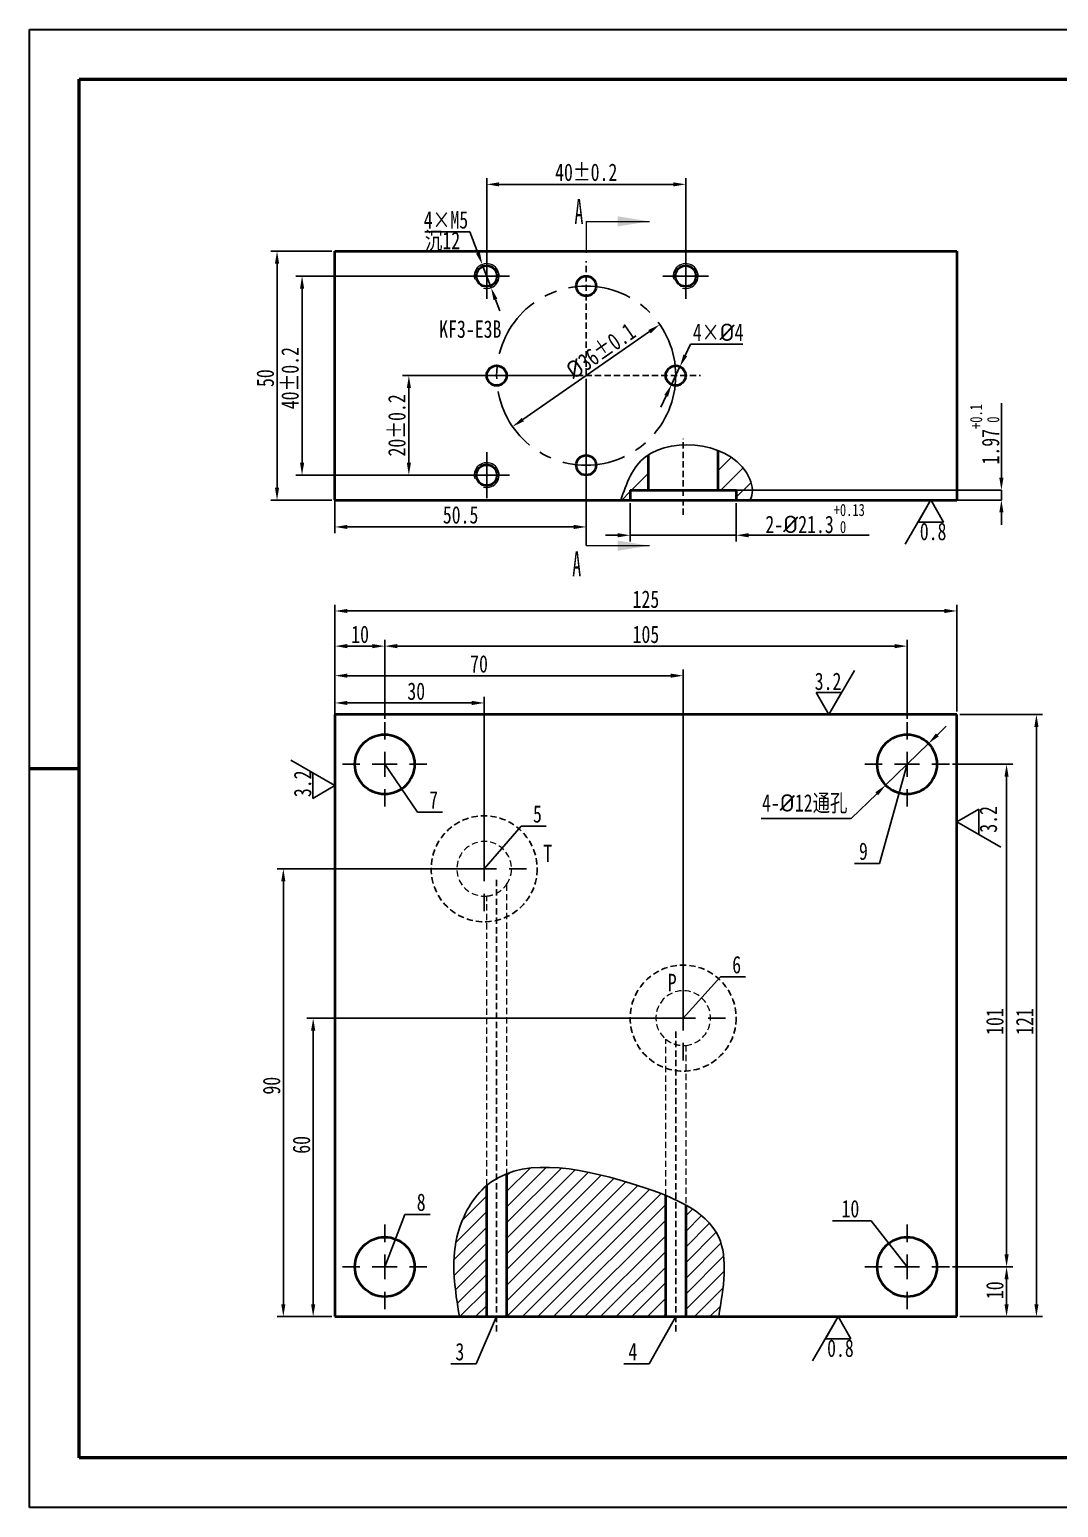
# Model space of a CAD drawing. Header units: millimetres. Extents: x 786 to 1206, y 249 to 546.
# Drawn here: x 785.8 to 992.7, y 248.9 to 545.9 of the extents above; entities that cross this region are included whole.
import ezdxf
from ezdxf import colors
from ezdxf.entities.mleader import LeaderData, LeaderLine
from ezdxf.math import Vec2, Vec3

# ---------------------------------------------------------------- set-up
doc = ezdxf.new("R2010")
doc.units = ezdxf.units.MM
doc.linetypes.add('CENTERX2', pattern=[20.32, 12.7, -2.54, 2.54, -2.54])
doc.linetypes.add('HIDDEN', pattern=[1.905, 1.27, -0.635])
doc.layers.add('10', color=7, linetype='Continuous')
for name, color, linetype, lineweight in [('总内框线', 7, 'Continuous', 50), ('总外框线', 7, 'Continuous', 30), ('细实线', 7, 'Continuous', 25)]:
    doc.layers.add(name, color=color, linetype=linetype, lineweight=lineweight)
doc.styles.add('SLDTEXTSTYLE4', font='TXT', dxfattribs={"width": 0.7})
doc.styles.get("Standard").update_dxf_attribs({"font": '', "height": 3.5})
doc.styles.get('Standard').set_extended_font_data('HYSWLongFangSong')
doc.dimstyles.new('ISO-25', dxfattribs={"dimtxt": 2.5, "dimasz": 2.5, "dimexe": 1.25, "dimexo": 0.625, "dimtad": 1, "dimtxsty": 'Standard', "dimcen": 2.5, "dimadec": 0, "dimazin": 0, "dimtfac": 1, "dimtmove": 0, "dimatfit": 3, "dimfxl": 1, "dimarcsym": 0})

# ---------------------------------------------------------------- blocks, each defined once
blk = doc.blocks.new('*D30')
at = {"color": 0, "lineweight": -2, "transparency": 16777216}
for p, q in [((877.74, 496.99), (877.74, 516.05)), ((880.24, 514.8), (915.24, 514.8)), ((917.74, 496.99), (917.74, 516.05))]:
    blk.add_line(p, q, dxfattribs=at)
at = {"color": 0, "transparency": 16777216}
for points in [[(880.24, 515.21), (880.24, 514.38), (877.74, 514.8)], [(915.24, 515.21), (915.24, 514.38), (917.74, 514.8)]]:
    blk.add_solid(points, dxfattribs=at)
at = {"layer": 'Defpoints', "color": 0, "transparency": 16777216}
for p in [(917.74, 514.8), (877.74, 496.36), (917.74, 496.36)]:
    blk.add_point(p, dxfattribs=at)
at = {"color": 0, "transparency": 16777216, "insert": (897.74, 518.99), "char_height": 3.5, "width": 3.0888, "attachment_point": 2}
blk.add_mtext('40%%P0.2', dxfattribs=at)
blk = doc.blocks.new('*D31')
at = {"color": 0, "lineweight": -2, "transparency": 16777216}
for p, q in [((877.11, 496.36), (839.37, 496.36)), ((840.62, 493.86), (840.62, 458.86)), ((877.11, 456.36), (839.37, 456.36))]:
    blk.add_line(p, q, dxfattribs=at)
at = {"color": 0, "transparency": 16777216}
for points in [[(840.21, 493.86), (841.04, 493.86), (840.62, 496.36)], [(840.21, 458.86), (841.04, 458.86), (840.62, 456.36)]]:
    blk.add_solid(points, dxfattribs=at)
at = {"layer": 'Defpoints', "color": 0, "transparency": 16777216}
for p in [(877.74, 496.36), (840.62, 456.36), (877.74, 456.36)]:
    blk.add_point(p, dxfattribs=at)
at = {"color": 0, "transparency": 16777216, "insert": (836.44, 475.85), "char_height": 3.5, "attachment_point": 2, "rotation": 90}
blk.add_mtext('40%%P0.2', dxfattribs=at)
blk = doc.blocks.new('*D32')
at = {"color": 0, "lineweight": -2, "transparency": 16777216}
for p, q in [((846.61, 501.36), (834.34, 501.36)), ((835.59, 453.86), (835.59, 498.86)), ((846.61, 451.36), (834.34, 451.36))]:
    blk.add_line(p, q, dxfattribs=at)
at = {"color": 0, "transparency": 16777216}
for points in [[(835.17, 498.86), (836.01, 498.86), (835.59, 501.36)], [(835.17, 453.86), (836.01, 453.86), (835.59, 451.36)]]:
    blk.add_solid(points, dxfattribs=at)
at = {"layer": 'Defpoints', "color": 0, "transparency": 16777216}
for p in [(835.59, 501.36), (847.24, 501.36), (847.24, 451.36)]:
    blk.add_point(p, dxfattribs=at)
at = {"color": 0, "transparency": 16777216, "insert": (831.46, 475.85), "char_height": 3.5, "attachment_point": 2, "rotation": 90}
blk.add_mtext('50', dxfattribs=at)
blk = doc.blocks.new('SW_CENTERMARKSYMBOL_0')
at = {"layer": '10', "color": 0}
for p, q in [((0, 2.5), (0, 4.6)), ((-2.5, 0), (-4.6, 0)), ((0, 0), (-2.5, 0)), ((0, 0), (0, 2.5)), ((0, 0), (0, -2.5)), ((0, 0), (2.5, 0)), ((2.5, 0), (4.6, 0)), ((0, -2.5), (0, -4.6))]:
    blk.add_line(p, q, dxfattribs=at)
blk = doc.blocks.new('SW_CENTERMARKSYMBOL_1')
at = {"layer": '10', "color": 0}
for p, q in [((0, 2.5), (0, 4.6)), ((-2.5, 0), (-4.6, 0)), ((0, 0), (-2.5, 0)), ((0, 0), (0, 2.5)), ((0, 0), (0, -2.5)), ((0, 0), (2.5, 0)), ((2.5, 0), (4.6, 0)), ((0, -2.5), (0, -4.6))]:
    blk.add_line(p, q, dxfattribs=at)
blk = doc.blocks.new('SW_CENTERMARKSYMBOL_2')
at = {"layer": '10', "color": 0}
for p, q in [((0, 2.5), (0, 4.6)), ((-2.5, 0), (-4.6, 0)), ((0, 0), (-2.5, 0)), ((0, 0), (0, 2.5)), ((0, 0), (0, -2.5)), ((0, 0), (2.5, 0)), ((2.5, 0), (4.6, 0)), ((0, -2.5), (0, -4.6))]:
    blk.add_line(p, q, dxfattribs=at)
blk = doc.blocks.new('SW_CENTERMARKSYMBOL_3')
at = {"layer": '10', "color": 0}
for p, q in [((0, 2.5), (0, 4.6)), ((-2.5, 0), (-4.6, 0)), ((0, 0), (-2.5, 0)), ((0, 0), (0, 2.5)), ((0, 0), (0, -2.5)), ((0, 0), (2.5, 0)), ((2.5, 0), (4.6, 0)), ((0, -2.5), (0, -4.6))]:
    blk.add_line(p, q, dxfattribs=at)
blk = doc.blocks.new('*D33')
at = {"color": 0, "lineweight": -2, "transparency": 16777216}
for p, q in [((847.24, 408.88), (847.24, 430.31)), ((969.74, 429.06), (849.74, 429.06)), ((972.24, 408.88), (972.24, 430.31))]:
    blk.add_line(p, q, dxfattribs=at)
at = {"color": 0, "transparency": 16777216}
for points in [[(849.74, 429.48), (849.74, 428.65), (847.24, 429.06)], [(969.74, 429.48), (969.74, 428.65), (972.24, 429.06)]]:
    blk.add_solid(points, dxfattribs=at)
at = {"layer": 'Defpoints', "color": 0, "transparency": 16777216}
for p in [(847.24, 429.06), (847.24, 408.25), (972.24, 408.25)]:
    blk.add_point(p, dxfattribs=at)
at = {"color": 0, "transparency": 16777216, "insert": (909.74, 433.19), "char_height": 3.5, "attachment_point": 2}
blk.add_mtext('125', dxfattribs=at)
blk = doc.blocks.new('*D34')
at = {"color": 0, "lineweight": -2, "transparency": 16777216}
for p, q in [((972.86, 408.25), (989.49, 408.25)), ((988.24, 289.75), (988.24, 405.75)), ((972.86, 287.25), (989.49, 287.25))]:
    blk.add_line(p, q, dxfattribs=at)
at = {"color": 0, "transparency": 16777216}
for points in [[(987.82, 405.75), (988.65, 405.75), (988.24, 408.25)], [(987.82, 289.75), (988.65, 289.75), (988.24, 287.25)]]:
    blk.add_solid(points, dxfattribs=at)
at = {"layer": 'Defpoints', "color": 0, "transparency": 16777216}
for p in [(972.24, 408.25), (988.24, 408.25), (972.24, 287.25)]:
    blk.add_point(p, dxfattribs=at)
at = {"color": 0, "transparency": 16777216, "insert": (984.11, 346.55), "char_height": 3.5, "attachment_point": 2, "rotation": 90}
blk.add_mtext('121', dxfattribs=at)
blk = doc.blocks.new('*D35')
at = {"color": 0, "lineweight": -2, "transparency": 16777216}
for p, q in [((971.36, 398.25), (983.49, 398.25)), ((982.24, 395.75), (982.24, 299.75)), ((971.36, 297.25), (983.49, 297.25))]:
    blk.add_line(p, q, dxfattribs=at)
at = {"color": 0, "transparency": 16777216}
for points in [[(981.82, 395.75), (982.65, 395.75), (982.24, 398.25)], [(981.82, 299.75), (982.65, 299.75), (982.24, 297.25)]]:
    blk.add_solid(points, dxfattribs=at)
at = {"layer": 'Defpoints', "color": 0, "transparency": 16777216}
for p in [(970.74, 398.25), (970.74, 297.25), (982.24, 297.25)]:
    blk.add_point(p, dxfattribs=at)
at = {"color": 0, "transparency": 16777216, "insert": (978.11, 346.55), "char_height": 3.5, "attachment_point": 2, "rotation": 90}
blk.add_mtext('101', dxfattribs=at)
blk = doc.blocks.new('*D36')
at = {"color": 0, "lineweight": -2, "transparency": 16777216}
for p, q in [((857.24, 407.38), (857.24, 423.25)), ((859.74, 422), (959.74, 422)), ((962.24, 407.38), (962.24, 423.25))]:
    blk.add_line(p, q, dxfattribs=at)
at = {"color": 0, "transparency": 16777216}
for points in [[(859.74, 422.42), (859.74, 421.58), (857.24, 422)], [(959.74, 422.42), (959.74, 421.58), (962.24, 422)]]:
    blk.add_solid(points, dxfattribs=at)
at = {"layer": 'Defpoints', "color": 0, "transparency": 16777216}
for p in [(962.24, 422), (857.24, 406.75), (962.24, 406.75)]:
    blk.add_point(p, dxfattribs=at)
at = {"color": 0, "transparency": 16777216, "insert": (909.74, 426.13), "char_height": 3.5, "attachment_point": 2}
blk.add_mtext('105', dxfattribs=at)
blk = doc.blocks.new('*D37')
at = {"color": 0, "lineweight": -2, "transparency": 16777216}
for p, q in [((847.24, 408.88), (847.24, 423.25)), ((854.74, 422), (849.74, 422)), ((857.24, 407.38), (857.24, 423.25))]:
    blk.add_line(p, q, dxfattribs=at)
at = {"color": 0, "transparency": 16777216}
for points in [[(849.74, 422.42), (849.74, 421.58), (847.24, 422)], [(854.74, 422.42), (854.74, 421.58), (857.24, 422)]]:
    blk.add_solid(points, dxfattribs=at)
at = {"layer": 'Defpoints', "color": 0, "transparency": 16777216}
for p in [(847.24, 422), (847.24, 408.25), (857.24, 406.75)]:
    blk.add_point(p, dxfattribs=at)
at = {"color": 0, "transparency": 16777216, "insert": (852.29, 426.13), "char_height": 3.5, "attachment_point": 2}
blk.add_mtext('10', dxfattribs=at)
blk = doc.blocks.new('*D38')
at = {"color": 0, "lineweight": -2, "transparency": 16777216}
for p, q in [((971.36, 297.25), (983.49, 297.25)), ((982.24, 294.75), (982.24, 289.75)), ((972.86, 287.25), (983.49, 287.25))]:
    blk.add_line(p, q, dxfattribs=at)
at = {"color": 0, "transparency": 16777216}
for points in [[(981.82, 294.75), (982.65, 294.75), (982.24, 297.25)], [(981.82, 289.75), (982.65, 289.75), (982.24, 287.25)]]:
    blk.add_solid(points, dxfattribs=at)
at = {"layer": 'Defpoints', "color": 0, "transparency": 16777216}
for p in [(970.74, 297.25), (972.24, 287.25), (982.24, 287.25)]:
    blk.add_point(p, dxfattribs=at)
at = {"color": 0, "transparency": 16777216, "insert": (978.11, 292.56), "char_height": 3.5, "attachment_point": 2, "rotation": 90}
blk.add_mtext('10', dxfattribs=at)
blk = doc.blocks.new('*D39')
at = {"color": 0, "lineweight": -2, "transparency": 16777216}
for p, q in [((876.61, 377.25), (835.61, 377.25)), ((836.86, 374.75), (836.86, 289.75)), ((846.61, 287.25), (835.61, 287.25))]:
    blk.add_line(p, q, dxfattribs=at)
at = {"color": 0, "transparency": 16777216}
for points in [[(836.44, 374.75), (837.27, 374.75), (836.86, 377.25)], [(836.44, 289.75), (837.27, 289.75), (836.86, 287.25)]]:
    blk.add_solid(points, dxfattribs=at)
at = {"layer": 'Defpoints', "color": 0, "transparency": 16777216}
for p in [(877.24, 377.25), (836.86, 287.25), (847.24, 287.25)]:
    blk.add_point(p, dxfattribs=at)
at = {"color": 0, "transparency": 16777216, "insert": (832.73, 333.66), "char_height": 3.5, "attachment_point": 2, "rotation": 90}
blk.add_mtext('90', dxfattribs=at)
blk = doc.blocks.new('*D40')
at = {"color": 0, "lineweight": -2, "transparency": 16777216}
for p, q in [((916.61, 347.25), (841.61, 347.25)), ((842.86, 344.75), (842.86, 289.75)), ((846.61, 287.25), (841.61, 287.25))]:
    blk.add_line(p, q, dxfattribs=at)
at = {"color": 0, "transparency": 16777216}
for points in [[(842.44, 344.75), (843.27, 344.75), (842.86, 347.25)], [(842.44, 289.75), (843.27, 289.75), (842.86, 287.25)]]:
    blk.add_solid(points, dxfattribs=at)
at = {"layer": 'Defpoints', "color": 0, "transparency": 16777216}
for p in [(917.24, 347.25), (842.86, 287.25), (847.24, 287.25)]:
    blk.add_point(p, dxfattribs=at)
at = {"color": 0, "transparency": 16777216, "insert": (838.73, 321.77), "char_height": 3.5, "attachment_point": 2, "rotation": 90}
blk.add_mtext('60', dxfattribs=at)
blk = doc.blocks.new('*D41')
at = {"color": 0, "lineweight": -2, "transparency": 16777216}
for p, q in [((847.24, 287.88), (847.24, 411.83)), ((874.74, 410.58), (849.74, 410.58)), ((877.24, 377.88), (877.24, 411.83))]:
    blk.add_line(p, q, dxfattribs=at)
at = {"color": 0, "transparency": 16777216}
for points in [[(849.74, 411), (849.74, 410.16), (847.24, 410.58)], [(874.74, 411), (874.74, 410.16), (877.24, 410.58)]]:
    blk.add_solid(points, dxfattribs=at)
at = {"layer": 'Defpoints', "color": 0, "transparency": 16777216}
for p in [(847.24, 410.58), (877.24, 377.25), (847.24, 287.25)]:
    blk.add_point(p, dxfattribs=at)
at = {"color": 0, "transparency": 16777216, "insert": (863.57, 414.7), "char_height": 3.5, "attachment_point": 2}
blk.add_mtext('30', dxfattribs=at)
blk = doc.blocks.new('*D42')
at = {"color": 0, "lineweight": -2, "transparency": 16777216}
for p, q in [((847.24, 287.88), (847.24, 417.31)), ((914.74, 416.06), (849.74, 416.06)), ((917.24, 347.88), (917.24, 417.31))]:
    blk.add_line(p, q, dxfattribs=at)
at = {"color": 0, "transparency": 16777216}
for points in [[(849.74, 416.48), (849.74, 415.65), (847.24, 416.06)], [(914.74, 416.48), (914.74, 415.65), (917.24, 416.06)]]:
    blk.add_solid(points, dxfattribs=at)
at = {"layer": 'Defpoints', "color": 0, "transparency": 16777216}
for p in [(847.24, 416.06), (917.24, 347.25), (847.24, 287.25)]:
    blk.add_point(p, dxfattribs=at)
at = {"color": 0, "transparency": 16777216, "insert": (876.2, 420.19), "char_height": 3.5, "attachment_point": 2}
blk.add_mtext('70', dxfattribs=at)
blk = doc.blocks.new('SW_CENTERMARKSYMBOL_4')
at = {"layer": '10', "color": 0}
for p, q in [((0, 5), (0, 8.5)), ((-5, 0), (-8.5, 0)), ((0, 0), (-2.5, 0)), ((0, 0), (0, 2.5)), ((0, 0), (0, -2.5)), ((0, 0), (2.5, 0)), ((5, 0), (8.5, 0)), ((0, -5), (0, -8.5))]:
    blk.add_line(p, q, dxfattribs=at)
blk = doc.blocks.new('SW_CENTERMARKSYMBOL_5')
at = {"layer": '10', "color": 0}
for p, q in [((0, 5), (0, 8.5)), ((-5, 0), (-8.5, 0)), ((0, 0), (-2.5, 0)), ((0, 0), (0, 2.5)), ((0, 0), (0, -2.5)), ((0, 0), (2.5, 0)), ((5, 0), (8.5, 0)), ((0, -5), (0, -8.5))]:
    blk.add_line(p, q, dxfattribs=at)
blk = doc.blocks.new('SW_CENTERMARKSYMBOL_6')
at = {"layer": '10', "color": 0}
for p, q in [((0, 5), (0, 8.5)), ((-5, 0), (-8.5, 0)), ((0, 0), (-2.5, 0)), ((0, 0), (0, 2.5)), ((0, 0), (0, -2.5)), ((0, 0), (2.5, 0)), ((5, 0), (8.5, 0)), ((0, -5), (0, -8.5))]:
    blk.add_line(p, q, dxfattribs=at)
blk = doc.blocks.new('SW_CENTERMARKSYMBOL_7')
at = {"layer": '10', "color": 0}
for p, q in [((0, 5), (0, 8.5)), ((-5, 0), (-8.5, 0)), ((0, 0), (-2.5, 0)), ((0, 0), (0, 2.5)), ((0, 0), (0, -2.5)), ((0, 0), (2.5, 0)), ((5, 0), (8.5, 0)), ((0, -5), (0, -8.5))]:
    blk.add_line(p, q, dxfattribs=at)
blk = doc.blocks.new('*D46')
at = {"color": 0, "lineweight": -2, "transparency": 16777216}
for p, q in [((968.33, 404.18), (970.12, 405.92)), ((966.54, 402.43), (957.93, 394.07)), ((951.03, 387.36), (956.14, 392.33)), ((932.92, 387.36), (951.03, 387.36))]:
    blk.add_line(p, q, dxfattribs=at)
at = {"color": 0, "transparency": 16777216}
for points in [[(968.04, 404.47), (968.62, 403.88), (966.54, 402.43)], [(955.85, 392.63), (956.43, 392.03), (957.93, 394.07)]]:
    blk.add_solid(points, dxfattribs=at)
at = {"layer": 'Defpoints', "color": 0, "transparency": 16777216}
for p in [(966.54, 402.43), (957.93, 394.07)]:
    blk.add_point(p, dxfattribs=at)
at = {"color": 0, "transparency": 16777216, "insert": (941.66, 390.3), "char_height": 3.5, "width": 18.4741, "attachment_point": 5}
blk.add_mtext('4-{\\fISOCPEUR|b0|i0|c0|p34;%%C}12通孔', dxfattribs=at)
blk = doc.blocks.new('*D47')
at = {"color": 0, "lineweight": -2, "transparency": 16777216}
blk.add_line((885, 467.53), (910.47, 485.2), dxfattribs=at)
at = {"color": 0, "transparency": 16777216}
for points in [[(910.23, 485.54), (910.71, 484.85), (912.53, 486.62)], [(884.76, 467.87), (885.24, 467.19), (882.94, 466.11)]]:
    blk.add_solid(points, dxfattribs=at)
at = {"layer": 'Defpoints', "color": 0, "transparency": 16777216}
for p in [(912.53, 486.62), (882.94, 466.11)]:
    blk.add_point(p, dxfattribs=at)
at = {"color": 0, "transparency": 16777216, "insert": (900.64, 481.31), "char_height": 3.5, "attachment_point": 5, "rotation": 34.742}
blk.add_mtext('{\\fISOCPEUR|b0|i0|c0|p34;%%C}36%%P0.1', dxfattribs=at)
blk = doc.blocks.new('*D48')
at = {"color": 0, "lineweight": -2, "transparency": 16777216}
for p, q in [((917.66, 480.43), (918.72, 482.69)), ((918.72, 482.69), (929.19, 482.69)), ((914.88, 474.56), (916.59, 478.17)), ((913.81, 472.29), (912.75, 470.03))]:
    blk.add_line(p, q, dxfattribs=at)
at = {"color": 0, "transparency": 16777216}
for points in [[(917.28, 480.61), (918.03, 480.25), (916.59, 478.17)], [(913.44, 472.47), (914.19, 472.12), (914.88, 474.56)]]:
    blk.add_solid(points, dxfattribs=at)
at = {"layer": 'Defpoints', "color": 0, "transparency": 16777216}
for p in [(916.59, 478.17), (914.88, 474.56)]:
    blk.add_point(p, dxfattribs=at)
at = {"color": 0, "transparency": 16777216, "insert": (924.27, 485.07), "char_height": 3.5, "attachment_point": 5}
blk.add_mtext('4×{\\fISOCPEUR|b0|i0|c0|p34;%%C}4', dxfattribs=at)
blk = doc.blocks.new('*D49')
at = {"color": 0, "lineweight": -2, "transparency": 16777216}
for p, q in [((874.38, 505.27), (865.33, 505.27)), ((875.97, 501.04), (874.38, 505.27)), ((878.62, 494.02), (876.85, 498.7)), ((879.5, 491.69), (880.38, 489.35))]:
    blk.add_line(p, q, dxfattribs=at)
at = {"color": 0, "transparency": 16777216}
for points in [[(876.36, 501.19), (875.58, 500.89), (876.85, 498.7)], [(879.89, 491.83), (879.11, 491.54), (878.62, 494.02)]]:
    blk.add_solid(points, dxfattribs=at)
at = {"layer": 'Defpoints', "color": 0, "transparency": 16777216}
for p in [(876.85, 498.7), (878.62, 494.02)]:
    blk.add_point(p, dxfattribs=at)
at = {"color": 0, "transparency": 16777216, "insert": (869.54, 507.64), "char_height": 3.5, "attachment_point": 5}
blk.add_mtext('4×M5', dxfattribs=at)
blk = doc.blocks.new('*D50')
at = {"color": 0, "lineweight": -2, "transparency": 16777216}
for p, q in [((897.11, 476.36), (860.84, 476.36)), ((862.09, 473.86), (862.09, 458.86)), ((877.11, 456.36), (860.84, 456.36))]:
    blk.add_line(p, q, dxfattribs=at)
at = {"color": 0, "transparency": 16777216}
for points in [[(861.68, 473.86), (862.51, 473.86), (862.09, 476.36)], [(861.68, 458.86), (862.51, 458.86), (862.09, 456.36)]]:
    blk.add_solid(points, dxfattribs=at)
at = {"layer": 'Defpoints', "color": 0, "transparency": 16777216}
for p in [(897.74, 476.36), (862.09, 456.36), (877.74, 456.36)]:
    blk.add_point(p, dxfattribs=at)
at = {"color": 0, "transparency": 16777216, "insert": (859.69, 466.36), "char_height": 3.5, "attachment_point": 5, "rotation": 90}
blk.add_mtext('20%%P0.2', dxfattribs=at)
blk = doc.blocks.new('*D51')
at = {"color": 0, "lineweight": -2, "transparency": 16777216}
for p, q in [((847.24, 475.74), (847.24, 444.7)), ((897.74, 475.74), (897.74, 444.7)), ((895.24, 445.95), (849.74, 445.95))]:
    blk.add_line(p, q, dxfattribs=at)
at = {"color": 0, "transparency": 16777216}
for points in [[(849.74, 446.37), (849.74, 445.53), (847.24, 445.95)], [(895.24, 446.37), (895.24, 445.53), (897.74, 445.95)]]:
    blk.add_solid(points, dxfattribs=at)
at = {"layer": 'Defpoints', "color": 0, "transparency": 16777216}
for p in [(847.24, 476.36), (897.74, 476.36), (847.24, 445.95)]:
    blk.add_point(p, dxfattribs=at)
at = {"color": 0, "transparency": 16777216, "insert": (872.49, 448.36), "char_height": 3.5, "attachment_point": 5}
blk.add_mtext('50.5', dxfattribs=at)
blk = doc.blocks.new('粗糙度')
at = {"layer": '细实线'}
for p, q in [((0, 0), (5.12, 8.87)), ((2.56, 4.43), (-2.56, 4.43)), ((-2.56, 4.43), (0, 0)), ((2.56, 4.43), (0, 0))]:
    blk.add_line(p, q, dxfattribs=at)
blk = doc.blocks.new('_None')
blk = doc.blocks.new('*D55')
at = {"color": 0, "lineweight": -2, "transparency": 16777216}
for p, q in [((981.2, 455.83), (981.2, 470.81)), ((927.89, 453.33), (981.2, 453.33)), ((981.2, 451.36), (981.2, 453.33)), ((927.89, 451.36), (981.2, 451.36)), ((981.2, 448.86), (981.2, 446.36))]:
    blk.add_line(p, q, dxfattribs=at)
at = {"color": 0, "transparency": 16777216}
for points in [[(980.78, 455.83), (981.61, 455.83), (981.2, 453.33)], [(980.78, 448.86), (981.61, 448.86), (981.2, 451.36)]]:
    blk.add_solid(points, dxfattribs=at)
at = {"layer": 'Defpoints', "color": 0, "transparency": 16777216}
for p in [(927.89, 453.33), (981.2, 453.33), (927.89, 451.36)]:
    blk.add_point(p, dxfattribs=at)
at = {"color": 0, "transparency": 16777216, "insert": (977.85, 464.57), "char_height": 3.5, "attachment_point": 5, "rotation": 90}
blk.add_mtext('1.97{\\H0.7x;\\S+0.1^  0;}', dxfattribs=at)
blk = doc.blocks.new('*D56')
at = {"color": 0, "lineweight": -2, "transparency": 16777216}
for p, q in [((906.59, 450.74), (906.59, 443.03)), ((927.89, 450.74), (927.89, 443.03)), ((904.09, 444.28), (901.59, 444.28)), ((906.59, 444.28), (927.89, 444.28)), ((930.39, 444.28), (954.62, 444.28))]:
    blk.add_line(p, q, dxfattribs=at)
at = {"color": 0, "transparency": 16777216}
for points in [[(904.09, 444.7), (904.09, 443.87), (906.59, 444.28)], [(930.39, 444.7), (930.39, 443.87), (927.89, 444.28)]]:
    blk.add_solid(points, dxfattribs=at)
at = {"layer": 'Defpoints', "color": 0, "transparency": 16777216}
for p in [(906.59, 451.36), (927.89, 451.36), (927.89, 444.28)]:
    blk.add_point(p, dxfattribs=at)
at = {"color": 0, "transparency": 16777216, "insert": (943.75, 447.63), "char_height": 3.5, "attachment_point": 5}
blk.add_mtext('2-{\\fISOCPEUR|b0|i0|c0|p34;%%C}21.3{\\H0.7x;\\S+0.13^  0;}', dxfattribs=at)

msp = doc.modelspace()

# ---------------------------------------------------------------- hatches: boundary and pattern name
h = msp.add_hatch()
h.set_pattern_fill('ANSI31', color=256)
edge = h.paths.add_edge_path()
edge.add_spline(control_points=[(910.236, 460.471), (910.029, 460.337), (907.093, 458.254), (905.841, 454.688), (904.674, 451.364)], knot_values=[0, 0, 0, 0, 0.7278291, 10.7305095, 10.7305095, 10.7305095, 10.7305095], degree=3, periodic=0)
edge.add_line((904.674, 451.364), (906.586, 451.364))
edge.add_line((906.586, 451.364), (906.586, 453.334))
edge.add_line((906.586, 453.334), (910.236, 453.334))
edge.add_line((910.236, 453.334), (910.236, 460.471))
edge = h.paths.add_edge_path()
edge.add_spline(control_points=[(930.625, 451.364), (931.428, 452.504), (930.792, 457.276), (927.113, 460.202), (924.236, 461.315)], knot_values=[23.4751287, 23.4751287, 23.4751287, 23.4751287, 27.6944805, 35.6774963, 35.6774963, 35.6774963, 35.6774963], degree=3, periodic=0)
edge.add_line((924.236, 461.315), (924.236, 453.334))
edge.add_line((924.236, 453.334), (927.886, 453.334))
edge.add_line((927.886, 453.334), (927.886, 451.364))
edge.add_line((927.886, 451.364), (930.625, 451.364))
h = msp.add_hatch()
h.set_pattern_fill('ANSI31', color=256, scale=0.7)
h.set_pattern_definition([(45, (0, -6.75), (-1.571545, 1.571545), [])])
edge = h.paths.add_edge_path()
edge.add_spline(control_points=[(913.736, 311.61), (911.486, 312.534), (900.341, 316.213), (888.565, 318.656), (881.736, 315.977)], knot_values=[33.0584768, 33.0584768, 33.0584768, 33.0584768, 39.6433326, 63.3002971, 63.3002971, 63.3002971, 63.3002971], degree=3, periodic=0)
edge.add_line((881.736, 315.977), (881.736, 287.251))
edge.add_line((881.736, 287.251), (913.736, 287.251))
edge.add_line((913.736, 287.251), (913.736, 311.61))
edge = h.paths.add_edge_path()
edge.add_spline(control_points=[(924.371, 287.251), (925.338, 293.089), (926.918, 302.623), (920.757, 308.004), (917.736, 309.701)], knot_values=[67.4427736, 67.4427736, 67.4427736, 67.4427736, 83.3995596, 93.5016628, 93.5016628, 93.5016628, 93.5016628], degree=3, periodic=0)
edge.add_line((917.736, 309.701), (917.736, 287.251))
edge.add_line((917.736, 287.251), (924.371, 287.251))
edge = h.paths.add_edge_path()
edge.add_spline(control_points=[(877.736, 313.614), (877.566, 313.472), (874.709, 310.944), (869.908, 301.732), (871.382, 292.594), (872.245, 287.251)], knot_values=[0, 0, 0, 0, 0.7034005, 12.0553847, 28.0381128, 28.0381128, 28.0381128, 28.0381128], degree=3, periodic=0)
edge.add_line((872.245, 287.251), (877.736, 287.251))
edge.add_line((877.736, 287.251), (877.736, 313.614))

# ---------------------------------------------------------------- linework, layer by layer
at = {"color": 7, "lineweight": 0}
for p, q in [((897.736, 507.364), (897.736, 501.014)), ((897.736, 445.364), (897.736, 451.714))]:
    msp.add_line(p, q, dxfattribs=at)
at = {"color": 7, "linetype": 'Continuous', "lineweight": 0}
for p, q in [((897.736, 507.364), (910.436, 507.364)), ((897.736, 442.189), (910.436, 442.189))]:
    msp.add_line(p, q, dxfattribs=at)
at = {"color": 7, "linetype": 'Continuous', "lineweight": 40}
for p, q in [((847.236, 501.364), (972.236, 501.364)), ((847.236, 451.364), (847.236, 501.364)), ((972.236, 501.364), (972.236, 451.364)), ((847.236, 451.364), (972.236, 451.364)), ((847.236, 408.251), (847.236, 287.251)), ((873.143, 408.251), (847.236, 408.251)), ((939.951, 408.251), (873.143, 408.251)), ((972.236, 408.251), (939.951, 408.251)), ((972.236, 287.251), (972.236, 408.251)), ((881.736, 315.977), (881.736, 287.251)), ((877.736, 287.251), (877.736, 313.614)), ((913.736, 287.251), (913.736, 311.61)), ((917.736, 309.701), (917.736, 287.251)), ((847.236, 287.251), (872.245, 287.251)), ((872.245, 287.251), (877.736, 287.251)), ((877.736, 287.251), (881.736, 287.251)), ((881.736, 287.251), (913.736, 287.251)), ((913.736, 287.251), (917.736, 287.251)), ((917.736, 287.251), (944.318, 287.251)), ((944.318, 287.251), (972.236, 287.251))]:
    msp.add_line(p, q, dxfattribs=at)
at = {"linetype": 'HIDDEN'}
for p, q in [((897.736, 453.364), (897.736, 499.364)), ((874.736, 476.364), (920.736, 476.364)), ((917.236, 448.364), (917.236, 463.626)), ((879.736, 284.251), (879.736, 375.352)), ((915.736, 284.251), (915.736, 344.959))]:
    msp.add_line(p, q, dxfattribs=at)
at = {"color": 7, "linetype": 'Continuous', "lineweight": 15}
for p, q in [((879.39, 478.334), (880.081, 478.334)), ((915.39, 478.334), (916.081, 478.334))]:
    msp.add_line(p, q, dxfattribs=at)
at = {"lineweight": 40}
for p, q in [((910.236, 453.334), (910.236, 460.471)), ((924.236, 453.334), (924.236, 461.315)), ((906.586, 453.334), (927.886, 453.334)), ((906.586, 453.334), (906.586, 451.364)), ((927.886, 453.334), (927.886, 451.364))]:
    msp.add_line(p, q, dxfattribs=at)
for p, q in [((917.236, 453.334), (924.236, 453.334)), ((897.736, 442.189), (897.736, 451.364))]:
    msp.add_line(p, q)
at = {"color": 7, "linetype": 'HIDDEN', "lineweight": 15}
for p, q in [((877.736, 313.614), (877.736, 371.774)), ((881.736, 374.089), (881.736, 315.977)), ((913.736, 311.61), (913.736, 343.008)), ((917.736, 341.774), (917.736, 309.701))]:
    msp.add_line(p, q, dxfattribs=at)
at = {"color": 7, "linetype": 'Continuous', "lineweight": 40}
for centre, radius in [((877.736, 496.364), 2.1), ((897.736, 494.364), 2), ((917.736, 496.364), 2.1), ((879.736, 476.364), 2), ((915.736, 476.364), 2), ((897.736, 458.364), 2), ((877.736, 456.364), 2.1), ((857.236, 398.251), 6), ((962.236, 398.251), 6), ((857.236, 297.251), 6), ((962.236, 297.251), 6)]:
    msp.add_circle(centre, radius, dxfattribs=at)
at = {"linetype": 'HIDDEN'}
for centre in [(877.236, 377.251), (917.236, 347.251)]:
    msp.add_circle(centre, 10.65, dxfattribs=at)
at = {"color": 7, "linetype": 'Continuous', "lineweight": 0}
for centre in [(877.736, 496.364), (917.736, 496.364), (877.736, 456.364)]:
    msp.add_arc(centre, 2.5, 255, 195, dxfattribs=at)
at = {"color": 7, "linetype": 'HIDDEN', "lineweight": 15}
for centre, start, end in [((877.236, 377.251), 324.9032, 275.21591), ((917.236, 347.251), 275.21591, 230.4788)]:
    msp.add_arc(centre, 5.5, start, end, dxfattribs=at)
msp.add_open_spline([(904.674, 451.364), (905.841, 454.688), (909.512, 465.142), (930.089, 462.544), (931.428, 452.504), (930.625, 451.364)], degree=3, knots=[0, 0, 0, 0, 10.0026804, 31.4581444, 35.6774963, 35.6774963, 35.6774963, 35.6774963])
for points, knots in [([(877.736, 371.774), (877.736, 371.774), (877.798, 371.778), (877.975, 371.8), (878.049, 371.811), (878.219, 371.839), (878.315, 371.857), (878.635, 371.927), (878.884, 371.997), (879.271, 372.14), (879.401, 372.193), (879.66, 372.312), (879.789, 372.377), (880.161, 372.585), (880.397, 372.742), (880.817, 373.068), (881.007, 373.241), (881.329, 373.57), (881.467, 373.734), (881.62, 373.929), (881.662, 373.986), (881.72, 374.066), (881.736, 374.089), (881.736, 374.089)], [0, 0, 0, 0, 0.125, 0.125, 0.1875, 0.1875, 0.25, 0.25, 0.375, 0.375, 0.4375, 0.4375, 0.5, 0.5, 0.625, 0.625, 0.75, 0.75, 0.875, 0.875, 0.9375, 0.9375, 1, 1, 1, 1]), ([(913.736, 343.008), (913.736, 343.008), (913.749, 342.997), (913.803, 342.953), (913.843, 342.922), (913.944, 342.844), (914.006, 342.798), (914.146, 342.7), (914.225, 342.647), (914.4, 342.537), (914.495, 342.481), (914.697, 342.371), (914.805, 342.315), (915.033, 342.21), (915.151, 342.159), (915.396, 342.066), (915.524, 342.022), (915.784, 341.944), (915.914, 341.91), (916.173, 341.853), (916.304, 341.829), (916.556, 341.792), (916.676, 341.778), (916.906, 341.76), (917.014, 341.754), (917.308, 341.748), (917.466, 341.755), (917.626, 341.765), (917.668, 341.768), (917.722, 341.772), (917.736, 341.774), (917.736, 341.774)], [0, 0, 0, 0, 0.0625, 0.0625, 0.125, 0.125, 0.1875, 0.1875, 0.25, 0.25, 0.3125, 0.3125, 0.375, 0.375, 0.4375, 0.4375, 0.5, 0.5, 0.5625, 0.5625, 0.625, 0.625, 0.6875, 0.6875, 0.75, 0.75, 0.875, 0.875, 0.9375, 0.9375, 1, 1, 1, 1])]:
    msp.add_open_spline(points, degree=3, knots=knots, dxfattribs=at)
msp.add_spline([(872.245, 287.251), (871.762, 303.226), (877.236, 313.172), (906.602, 314.078), (924.371, 303.208), (924.371, 287.251)], degree=3)
at = {"color": 7, "linetype": 'Continuous', "lineweight": 0}
msp.add_open_spline([(872.052, 288.448), (872.11, 288.046), (872.174, 287.646), (872.245, 287.251)], degree=3, dxfattribs=at)
for points in [[(910.436, 507.364), (904.086, 508.38), (904.086, 506.348)], [(910.436, 442.189), (904.086, 443.205), (904.086, 441.173)]]:
    msp.add_solid(points, dxfattribs=at)
at = {"layer": '10', "linetype": 'CENTERX2'}
msp.add_circle((897.736, 476.364), 18, dxfattribs=at)
at = {"layer": '总内框线'}
for p, q in [((795.845, 258.907), (795.845, 535.907)), ((795.845, 535.907), (1195.845, 535.907)), ((785.845, 397.407), (795.845, 397.407)), ((1195.845, 258.907), (795.845, 258.907))]:
    msp.add_line(p, q, dxfattribs=at)
at = {"layer": '总外框线'}
for p, q in [((785.845, 248.907), (785.845, 545.907)), ((785.845, 545.907), (1205.845, 545.907)), ((1205.845, 248.907), (785.845, 248.907))]:
    msp.add_line(p, q, dxfattribs=at)

# ---------------------------------------------------------------- block references
for p, rotation in [((966.999, 451.374), 179.9999950044401), ((847.236, 393.963), 90.0000049955606), ((972.236, 386.703), 269.9999950044401), ((948.368, 287.251), 179.9999950044401)]:
    msp.add_blockref('粗糙度', p, dxfattribs=dict(rotation=rotation))
msp.add_blockref('粗糙度', (946.528, 408.251))
at = {"layer": '10'}
for name, p in [('SW_CENTERMARKSYMBOL_3', (877.736, 496.364)), ('SW_CENTERMARKSYMBOL_1', (917.736, 496.364)), ('SW_CENTERMARKSYMBOL_2', (917.736, 496.364)), ('SW_CENTERMARKSYMBOL_0', (877.736, 456.364)), ('SW_CENTERMARKSYMBOL_5', (857.236, 398.251)), ('SW_CENTERMARKSYMBOL_6', (962.236, 398.251)), ('SW_CENTERMARKSYMBOL_5', (877.236, 377.251)), ('SW_CENTERMARKSYMBOL_5', (917.236, 347.251)), ('SW_CENTERMARKSYMBOL_7', (857.236, 297.251)), ('SW_CENTERMARKSYMBOL_4', (962.236, 297.251))]:
    msp.add_blockref(name, p, dxfattribs=at)

# ---------------------------------------------------------------- texts
at = {"color": 7, "linetype": 'Continuous', "char_height": 5, "attachment_point": 1, "style": 'SLDTEXTSTYLE4'}
for insert in [(895.382, 511.833), (894.943, 441.037)]:
    msp.add_mtext('{\\fHYSWLongFangSong|b0|i0|c134|p2;A}', dxfattribs=dict(at, insert=insert))
at = {"char_height": 3.5, "attachment_point": 1}
for s, width, gutter_width, insert in [('沉12', 8.26204, 17.5, (865.326, 505.267)), ('KF3-E3B', 14.15536, 17.5, (868.19, 487.466)), ('0.8', 5.65967, 17.5, (964.794, 446.791)), ('3.2', 5.41708, 17.5, (943.671, 416.684)), ('T', 9.16779, 28.455, (889.107, 382.097)), ('P', 15.35562, 28.455, (914.131, 356.149)), ('0.8', 5.65967, 17.5, (946.163, 282.668))]:
    msp.add_mtext_dynamic_manual_height_columns(s, width=width, gutter_width=gutter_width, heights=[0], dxfattribs=dict(at, insert=insert))
at = {"char_height": 3.5, "attachment_point": 1, "rotation": 90}
for insert in [(838.968, 391.654), (976.819, 384.499)]:
    msp.add_mtext_dynamic_manual_height_columns('3.2', width=5.65967, gutter_width=17.5, heights=[0], dxfattribs=dict(at, insert=insert))

# ---------------------------------------------------------------- dimensions: what is measured, and where the dimension line sits
dim = msp.add_linear_dim(base=(917.736, 514.798), p1=(877.736, 496.364), p2=(917.736, 496.364), text='<>%%P0.2', dimstyle='ISO-25', override={"dimtxt": 3.5, "dimfxl": 1.25})
dim.commit()
dim.dimension.update_dxf_attribs({"geometry": '*D30', "text_midpoint": (897.736, 514.798), "dimtype": 160})
for p1, p2, text, picture, middle in [((878.618, 494.025), (876.853, 498.703), '4×M5', '*D49', (869.538, 505.267)), ((882.944, 466.106), (912.527, 486.622), '{\\fISOCPEUR|b0|i0|c0|p34;%%C}36%%P0.1', '*D47', (902.012, 479.329)), ((914.882, 474.555), (916.59, 478.172), '4×{\\fISOCPEUR|b0|i0|c0|p34;%%C}4', '*D48', (924.27, 482.693))]:
    dim = msp.add_diameter_dim_2p(p1=p1, p2=p2, text=text, dimstyle='ISO-25', override={"dimtxt": 3.5, "dimtoh": 1, "dimcen": -2.5, "dimatfit": 0, "dimfxl": 1.25})
    dim.commit()
    dim.dimension.update_dxf_attribs({"geometry": picture, "text_midpoint": middle, "dimtype": 163})
for base, p1, p2, picture, middle in [((835.59, 501.364), (847.236, 451.364), (847.236, 501.364), '*D32', (835.59, 475.845)), ((988.236, 408.251), (972.236, 287.251), (972.236, 408.251), '*D34', (988.236, 346.547)), ((982.236, 297.251), (970.736, 398.251), (970.736, 297.251), '*D35', (982.236, 346.547)), ((836.856, 287.251), (877.236, 377.251), (847.236, 287.251), '*D39', (836.856, 333.663)), ((842.858, 287.251), (917.236, 347.251), (847.236, 287.251), '*D40', (842.858, 321.775)), ((982.236, 287.251), (970.736, 297.251), (972.236, 287.251), '*D38', (982.236, 292.559))]:
    dim = msp.add_linear_dim(base=base, p1=p1, p2=p2, angle=90, dimstyle='ISO-25', override={"dimtxt": 3.5, "dimfxl": 1.25})
    dim.commit()
    dim.dimension.update_dxf_attribs({"geometry": picture, "text_midpoint": middle, "dimtype": 160})
dim = msp.add_linear_dim(base=(840.625, 456.364), p1=(877.736, 496.364), p2=(877.736, 456.364), angle=90, text='<>%%P0.2', dimstyle='ISO-25', override={"dimtxt": 3.5, "dimfxl": 1.25})
dim.commit()
dim.dimension.update_dxf_attribs({"geometry": '*D31', "text_midpoint": (840.625, 475.845), "dimtype": 160})
for base, p1, p2, text, picture, middle in [((847.236, 445.951), (897.736, 476.364), (847.236, 476.364), '50.5', '*D51', (872.486, 448.358)), ((927.886, 444.283), (906.586, 451.364), (927.886, 451.364), '2-{\\fISOCPEUR|b0|i0|c0|p34;%%C}21.3{\\H0.7x;\\S+0.13^  0;}', '*D56', (943.754, 447.627))]:
    dim = msp.add_linear_dim(base=base, p1=p1, p2=p2, text=text, dimstyle='ISO-25', override={"dimtxt": 3.5, "dimtoh": 1, "dimcen": -2.5, "dimatfit": 0, "dimfxl": 1.25})
    dim.commit()
    dim.dimension.update_dxf_attribs({"geometry": picture, "text_midpoint": middle})
for base, p1, p2, text, override, picture, middle in [((862.092, 456.364), (897.736, 476.364), (877.736, 456.364), '<>%%P0.2', {"dimtxt": 3.5, "dimtoh": 1, "dimcen": -2.5, "dimatfit": 0, "dimfxl": 1.25}, '*D50', (859.686, 466.364)), ((981.196, 453.334), (927.886, 451.364), (927.886, 453.334), '1.97{\\H0.7x;\\S+0.1^  0;}', {"dimtxt": 3.5, "dimexe": 0, "dimexo": 0, "dimfxl": 1.25}, '*D55', (977.852, 464.57))]:
    dim = msp.add_linear_dim(base=base, p1=p1, p2=p2, angle=90, text=text, dimstyle='ISO-25', override=override)
    dim.commit()
    dim.dimension.update_dxf_attribs({"geometry": picture, "text_midpoint": middle})
for base, p1, p2, picture, middle in [((847.236, 429.065), (972.236, 408.251), (847.236, 408.251), '*D33', (909.736, 429.065)), ((847.236, 422.001), (857.236, 406.751), (847.236, 408.251), '*D37', (852.289, 422.001)), ((962.236, 422.001), (857.236, 406.751), (962.236, 406.751), '*D36', (909.736, 422.001)), ((847.236, 416.063), (917.236, 347.251), (847.236, 287.251), '*D42', (876.198, 416.063)), ((847.236, 410.579), (877.236, 377.251), (847.236, 287.251), '*D41', (863.566, 410.579))]:
    dim = msp.add_linear_dim(base=base, p1=p1, p2=p2, dimstyle='ISO-25', override={"dimtxt": 3.5, "dimfxl": 1.25})
    dim.commit()
    dim.dimension.update_dxf_attribs({"geometry": picture, "text_midpoint": middle, "dimtype": 160})
dim = msp.add_diameter_dim_2p(p1=(966.538, 402.433), p2=(957.933, 394.069), text='4-{\\fISOCPEUR|b0|i0|c0|p34;%%C}12通孔', dimstyle='ISO-25', override={"dimtxt": 3.5, "dimtoh": 1, "dimfxl": 1.25})
dim.commit()
dim.dimension.update_dxf_attribs({"geometry": '*D46', "text_midpoint": (941.66, 390.297)})

# ---------------------------------------------------------------- leaders
ml = msp.add_multileader_mtext('Standard')
ml.set_content('7', color=256)
ml.set_leader_properties()
ml.set_arrow_properties(name='NONE')
ml.build(insert=Vec2(0, 0))
ml.multileader.update_dxf_attribs({"text_left_attachment_type": 6, "text_right_attachment_type": 6, "dogleg_length": 0.36})
ctx = ml.context
ctx.base_point, ctx.char_height, ctx.plane_origin = Vec3(864.177, 388.652), 3.5, Vec3(857.236, 398.251)
ctx.left_attachment, ctx.right_attachment = 6, 6
notes = []
notes.append((ctx, [(0, (1, 1, 0), (863.817, 388.652), (1, 0), 0.36, [(0, [(857.236, 398.251)], 0, [])])]))
ctx.mtext.insert, ctx.mtext.flow_direction = Vec3(866.177, 392.852), 5
ml = msp.add_multileader_mtext('Standard')
ml.set_content('9', color=256)
ml.set_leader_properties()
ml.set_arrow_properties(name='NONE')
ml.build(insert=Vec2(0, 0))
ml.multileader.update_dxf_attribs({"text_left_attachment_type": 6, "text_right_attachment_type": 6, "dogleg_length": 0.36})
ctx = ml.context
ctx.base_point, ctx.char_height, ctx.plane_origin = Vec3(951.132, 378.338), 3.5, Vec3(962.236, 398.251)
ctx.left_attachment, ctx.right_attachment, ctx.text_align_type = 6, 6, 2
notes.append((ctx, [(0, (1, 1, 0), (956.71, 378.338), (-1, 0), 0.36, [(0, [(962.236, 398.251)], 0, [])])]))
ctx.mtext.insert, ctx.mtext.alignment, ctx.mtext.flow_direction = Vec3(954.35, 382.538), 3, 5
ml = msp.add_multileader_mtext('Standard')
ml.set_content('5', color=256)
ml.set_leader_properties()
ml.set_arrow_properties(name='NONE')
ml.build(insert=Vec2(0, 0))
ml.multileader.update_dxf_attribs({"text_left_attachment_type": 6, "text_right_attachment_type": 6, "dogleg_length": 0.36})
ctx = ml.context
ctx.base_point, ctx.char_height, ctx.plane_origin = Vec3(885.04, 385.841), 3.5, Vec3(877.236, 377.251)
ctx.left_attachment, ctx.right_attachment = 6, 6
notes.append((ctx, [(0, (1, 1, 0), (884.68, 385.841), (1, 0), 0.36, [(0, [(877.236, 377.251)], 0, [])])]))
ctx.mtext.insert, ctx.mtext.flow_direction = Vec3(887.04, 390.041), 5
ml = msp.add_multileader_mtext('Standard')
ml.set_content('6', color=256)
ml.set_leader_properties()
ml.set_arrow_properties(name='NONE')
ml.build(insert=Vec2(0, 0))
ml.multileader.update_dxf_attribs({"text_left_attachment_type": 6, "text_right_attachment_type": 6, "dogleg_length": 0.36})
ctx = ml.context
ctx.base_point, ctx.char_height, ctx.plane_origin = Vec3(925.087, 355.542), 3.5, Vec3(917.236, 347.251)
ctx.left_attachment, ctx.right_attachment = 6, 6
notes.append((ctx, [(0, (1, 1, 0), (924.727, 355.542), (1, 0), 0.36, [(0, [(917.236, 347.251)], 0, [])])]))
ctx.mtext.insert, ctx.mtext.flow_direction = Vec3(927.087, 359.742), 5
ml = msp.add_multileader_mtext('Standard')
ml.set_content('8', color=256)
ml.set_leader_properties()
ml.set_arrow_properties(name='NONE')
ml.build(insert=Vec2(0, 0))
ml.multileader.update_dxf_attribs({"text_left_attachment_type": 6, "text_right_attachment_type": 6, "dogleg_length": 0.36})
ctx = ml.context
ctx.base_point, ctx.char_height, ctx.plane_origin = Vec3(861.673, 307.803), 3.5, Vec3(857.236, 297.251)
ctx.left_attachment, ctx.right_attachment = 6, 6
notes.append((ctx, [(0, (1, 1, 0), (861.313, 307.803), (1, 0), 0.36, [(0, [(857.236, 297.251)], 0, [])])]))
ctx.mtext.insert, ctx.mtext.flow_direction = Vec3(863.673, 312.003), 5
ml = msp.add_multileader_mtext('Standard')
ml.set_content('10', color=256)
ml.set_leader_properties()
ml.set_arrow_properties(name='NONE')
ml.build(insert=Vec2(0, 0))
ml.multileader.update_dxf_attribs({"text_left_attachment_type": 6, "text_right_attachment_type": 6, "dogleg_length": 0.36})
ctx = ml.context
ctx.base_point, ctx.char_height, ctx.plane_origin = Vec3(947.886, 306.501), 3.5, Vec3(962.236, 297.251)
ctx.left_attachment, ctx.right_attachment, ctx.text_align_type = 6, 6, 2
notes.append((ctx, [(0, (1, 1, 0), (954.992, 306.501), (-1, 0), 0.36, [(0, [(962.236, 297.251)], 0, [])])]))
ctx.mtext.insert, ctx.mtext.alignment, ctx.mtext.flow_direction = Vec3(952.632, 310.701), 3, 5
ml = msp.add_multileader_mtext('Standard')
ml.set_content('3', color=256)
ml.set_leader_properties()
ml.set_arrow_properties(name='NONE')
ml.build(insert=Vec2(0, 0))
ml.multileader.update_dxf_attribs({"text_left_attachment_type": 6, "text_right_attachment_type": 6, "dogleg_length": 0.36})
ctx = ml.context
ctx.base_point, ctx.char_height, ctx.plane_origin = Vec3(870.022, 277.769), 3.5, Vec3(879.736, 287.251)
ctx.left_attachment, ctx.right_attachment, ctx.text_align_type = 6, 6, 2
notes.append((ctx, [(0, (1, 1, 0), (875.596, 277.769), (-1, 0), 0.36, [(0, [(879.736, 287.251)], 0, [])])]))
ctx.mtext.insert, ctx.mtext.alignment, ctx.mtext.flow_direction = Vec3(873.236, 281.969), 3, 5
ml = msp.add_multileader_mtext('Standard')
ml.set_content('4', color=256)
ml.set_leader_properties()
ml.set_arrow_properties(name='NONE')
ml.build(insert=Vec2(0, 0))
ml.multileader.update_dxf_attribs({"text_left_attachment_type": 6, "text_right_attachment_type": 6, "dogleg_length": 0.36})
ctx = ml.context
ctx.base_point, ctx.char_height, ctx.plane_origin = Vec3(904.577, 277.769), 3.5, Vec3(915.736, 287.251)
ctx.left_attachment, ctx.right_attachment, ctx.text_align_type = 6, 6, 2
notes.append((ctx, [(0, (1, 1, 0), (910.362, 277.769), (-1, 0), 0.36, [(0, [(915.736, 287.251)], 0, [])])]))
ctx.mtext.insert, ctx.mtext.alignment, ctx.mtext.flow_direction = Vec3(908.002, 281.969), 3, 5
for ctx, leaders in notes:
    for number, flags, end, landing, length, lines in leaders:
        leader = LeaderData()
        leader.index, (leader.has_last_leader_line, leader.has_dogleg_vector, leader.attachment_direction) = number, flags
        leader.last_leader_point, leader.dogleg_vector, leader.dogleg_length = Vec3(end), Vec3(landing), length
        for number, points, colour, breaks in lines:
            line = LeaderLine()
            line.index, line.vertices, line.color, line.breaks = number, Vec3.list(points), colors.encode_raw_color(colour), breaks
            leader.lines.append(line)
        ctx.leaders.append(leader)

doc.saveas('drawing.dxf')
